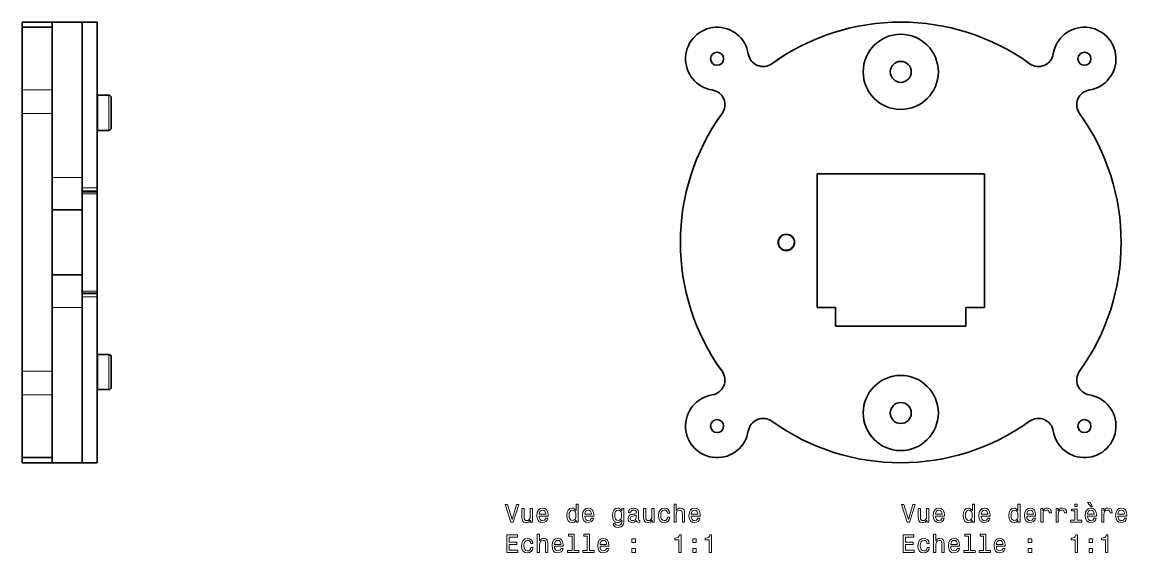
# Model space of a CAD drawing. Extents: x 303 to 976, y 15 to 673.
# Drawn here: x 755.6 to 976.2, y 358.5 to 464.5 of the extents above; entities that cross this region are included whole.
import ezdxf

# ---------------------------------------------------------------- set-up
doc = ezdxf.new("R2010")
doc.units = 0

msp = doc.modelspace()

# ---------------------------------------------------------------- linework, layer by layer
at = {"color": 7, "lineweight": 35, "ltscale": 0.030039}
msp.add_line((755.63, 463.3), (755.63, 464.5), dxfattribs=at)
at = {"color": 7, "lineweight": 35, "ltscale": 0.15}
for p, q in [((755.63, 464.5), (761.63, 464.5)), ((761.63, 463.47), (755.63, 463.47)), ((761.63, 464.5), (767.63, 464.5)), ((761.63, 427), (767.63, 427)), ((761.63, 414), (767.63, 414)), ((761.63, 377.53), (755.63, 377.53)), ((755.63, 376.5), (761.63, 376.5)), ((761.63, 376.5), (767.63, 376.5))]:
    msp.add_line(p, q, dxfattribs=at)
at = {"color": 7, "lineweight": 35, "ltscale": 0.313062}
for p, q in [((755.63, 463.47), (755.63, 450.95)), ((761.63, 450.95), (761.63, 463.47)), ((755.63, 390.05), (755.63, 377.53)), ((761.63, 377.53), (761.63, 390.05))]:
    msp.add_line(p, q, dxfattribs=at)
at = {"color": 7, "lineweight": 35, "ltscale": 0.025726}
msp.add_line((761.63, 463.47), (761.63, 464.5), dxfattribs=at)
msp.add_line((761.63, 463.47), (761.63, 464.5), dxfattribs=at)
at = {"color": 7, "lineweight": 35}
for p, q in [((767.63, 433.47), (767.63, 464.5)), ((767.63, 431.39), (767.63, 464.5)), ((770.63, 431.39), (770.63, 464.5)), ((761.63, 433.47), (761.63, 453.87)), ((755.63, 420.5), (755.63, 446.23)), ((761.63, 420.5), (761.63, 446.23)), ((947.76, 434.2), (914.36, 434.2)), ((914.36, 407.5), (914.36, 434.2)), ((947.76, 434.2), (947.76, 407.5)), ((755.63, 394.77), (755.63, 420.5)), ((761.63, 394.77), (761.63, 420.5)), ((767.63, 376.5), (767.63, 409.61)), ((770.63, 376.5), (770.63, 409.61)), ((767.63, 376.5), (767.63, 407.53)), ((918.06, 403.8), (944.06, 403.8)), ((918.06, 403.8), (944.06, 403.8))]:
    msp.add_line(p, q, dxfattribs=at)
at = {"color": 7, "lineweight": 35, "ltscale": 0.075}
for p, q in [((767.63, 464.5), (770.63, 464.5)), ((770.63, 430.6), (767.63, 430.6)), ((770.63, 410.4), (767.63, 410.4)), ((767.63, 376.5), (770.63, 376.5))]:
    msp.add_line(p, q, dxfattribs=at)
at = {"color": 7, "lineweight": 13, "ltscale": 0.15}
for p, q in [((755.63, 450.95), (761.63, 450.95)), ((755.63, 446.23), (761.63, 446.23)), ((761.63, 433.47), (767.63, 433.47)), ((761.63, 407.53), (767.63, 407.53)), ((755.63, 394.77), (761.63, 394.77)), ((755.63, 390.05), (761.63, 390.05))]:
    msp.add_line(p, q, dxfattribs=at)
at = {"color": 7, "lineweight": 35, "ltscale": 0.117937}
for p, q in [((755.63, 446.23), (755.63, 450.95)), ((761.63, 446.23), (761.63, 450.95)), ((755.63, 390.05), (755.63, 394.77)), ((761.63, 390.05), (761.63, 394.77))]:
    msp.add_line(p, q, dxfattribs=at)
at = {"color": 7, "lineweight": 13, "ltscale": 0.010712}
for p, q in [((770.73, 449.46), (770.73, 449.88)), ((772.93, 449.46), (772.93, 449.88))]:
    msp.add_line(p, q, dxfattribs=at)
at = {"color": 7, "lineweight": 35, "ltscale": 0.055}
for p, q in [((770.73, 449.88), (772.93, 449.88)), ((770.73, 442.88), (772.93, 442.88)), ((947.76, 434.2), (947.76, 432)), ((770.73, 398.12), (772.93, 398.12)), ((770.73, 391.12), (772.93, 391.12))]:
    msp.add_line(p, q, dxfattribs=at)
at = {"color": 7, "lineweight": 13, "ltscale": 0.164288}
for p, q in [((770.73, 442.88), (770.73, 449.46)), ((772.93, 442.88), (772.93, 449.46))]:
    msp.add_line(p, q, dxfattribs=at)
at = {"color": 7, "lineweight": 35, "ltscale": 0.009181}
for p, q in [((773.43, 449.02), (773.43, 449.38)), ((773.43, 397.25), (773.43, 397.62))]:
    msp.add_line(p, q, dxfattribs=at)
at = {"color": 7, "lineweight": 35, "ltscale": 0.140819}
for p, q in [((773.43, 443.38), (773.43, 449.02)), ((773.43, 391.62), (773.43, 397.25))]:
    msp.add_line(p, q, dxfattribs=at)
at = {"color": 7, "lineweight": 35, "ltscale": 0.161858}
msp.add_line((767.63, 427), (767.63, 433.47), dxfattribs=at)
at = {"color": 7, "lineweight": 13, "ltscale": 0.075}
for p, q in [((770.63, 431.39), (767.63, 431.39)), ((770.63, 430.78), (767.63, 430.78)), ((770.63, 430.21), (767.63, 430.21)), ((770.63, 410.79), (767.63, 410.79)), ((770.63, 410.22), (767.63, 410.22)), ((770.63, 409.61), (767.63, 409.61))]:
    msp.add_line(p, q, dxfattribs=at)
at = {"color": 7, "lineweight": 35, "ltscale": 0.015247}
for p, q in [((767.63, 430.78), (767.63, 431.39)), ((770.63, 430.78), (770.63, 431.39)), ((767.63, 409.61), (767.63, 410.22)), ((770.63, 409.61), (770.63, 410.22))]:
    msp.add_line(p, q, dxfattribs=at)
at = {"color": 7, "lineweight": 35, "ltscale": 0.002382}
for p, q in [((767.63, 430.69), (767.63, 430.78)), ((767.63, 410.22), (767.63, 410.31))]:
    msp.add_line(p, q, dxfattribs=at)
at = {"color": 7, "lineweight": 35, "ltscale": 0.009741}
for p, q in [((767.63, 430.21), (767.63, 430.6)), ((770.63, 430.21), (770.63, 430.6))]:
    msp.add_line(p, q, dxfattribs=at)
at = {"color": 7, "lineweight": 35, "ltscale": 0.485529}
for p, q in [((767.63, 410.79), (767.63, 430.21)), ((770.63, 410.79), (770.63, 430.21))]:
    msp.add_line(p, q, dxfattribs=at)
at = {"color": 7, "lineweight": 35, "ltscale": 0.004514}
for p, q in [((770.63, 430.6), (770.63, 430.78)), ((770.63, 410.22), (770.63, 410.4))]:
    msp.add_line(p, q, dxfattribs=at)
at = {"color": 7, "lineweight": 35, "ltscale": 0.325}
msp.add_line((767.63, 414), (767.63, 427), dxfattribs=at)
at = {"color": 7, "lineweight": 35, "ltscale": 0.001415}
msp.add_line((907.16, 419.36), (907.12, 419.32), dxfattribs=at)
at = {"color": 7, "lineweight": 13, "ltscale": 3.00563e-05}
msp.add_line((909.8, 420.45), (909.8, 420.45), dxfattribs=at)
at = {"color": 7, "lineweight": 13, "ltscale": 0.000107431}
msp.add_line((909.82, 420.36), (909.82, 420.36), dxfattribs=at)
at = {"color": 7, "lineweight": 13, "ltscale": 0.002001}
msp.add_line((908.2, 419), (908.21, 418.92), dxfattribs=at)
at = {"color": 7, "lineweight": 35, "ltscale": 0.161859}
msp.add_line((767.63, 407.53), (767.63, 414), dxfattribs=at)
at = {"color": 7, "lineweight": 35, "ltscale": 0.009742}
for p, q in [((767.63, 410.4), (767.63, 410.79)), ((770.63, 410.4), (770.63, 410.79))]:
    msp.add_line(p, q, dxfattribs=at)
at = {"color": 7, "lineweight": 35, "ltscale": 0.0375}
msp.add_line((947.76, 409), (947.76, 407.5), dxfattribs=at)
at = {"color": 7, "lineweight": 35, "ltscale": 0.318921}
msp.add_line((761.63, 394.77), (761.63, 407.53), dxfattribs=at)
at = {"color": 7, "lineweight": 35, "ltscale": 0.0925}
for p, q in [((918.06, 407.5), (914.36, 407.5)), ((918.06, 407.5), (918.06, 403.8)), ((944.06, 407.5), (944.06, 403.8)), ((944.06, 407.5), (947.76, 407.5))]:
    msp.add_line(p, q, dxfattribs=at)
at = {"color": 7, "lineweight": 13, "ltscale": 0.010711}
for p, q in [((770.73, 397.69), (770.73, 398.12)), ((772.93, 397.69), (772.93, 398.12))]:
    msp.add_line(p, q, dxfattribs=at)
at = {"color": 7, "lineweight": 13, "ltscale": 0.164289}
for p, q in [((770.73, 391.12), (770.73, 397.69)), ((772.93, 391.12), (772.93, 397.69))]:
    msp.add_line(p, q, dxfattribs=at)
at = {"color": 7, "lineweight": 35, "ltscale": 0.025702}
for p, q in [((755.63, 376.5), (755.63, 377.53)), ((761.63, 376.5), (761.63, 377.53))]:
    msp.add_line(p, q, dxfattribs=at)
at = {"color": 7, "lineweight": 35, "ltscale": 0.0257}
msp.add_line((761.63, 376.5), (761.63, 377.53), dxfattribs=at)
at = {"color": 7, "lineweight": 35}
for points in [[(906.87, 419.54), (906.99, 419.42), (907.09, 419.33), (907.12, 419.32)], [(906.87, 419.54), (907.14, 419.28), (907.43, 419.1), (907.76, 418.98), (908.07, 418.93), (908.21, 418.92)]]:
    msp.add_lwpolyline(points, dxfattribs=at)
at = {"color": 7, "lineweight": 13}
for points in [[(909.75, 420.45), (909.73, 420.35), (909.67, 420.08), (909.54, 419.8), (909.35, 419.54), (909.11, 419.32), (908.84, 419.15), (908.78, 419.13)], [(909.82, 420.36), (909.81, 420.45), (909.8, 420.45)], [(909.82, 420.36), (909.81, 420.43), (909.8, 420.45)]]:
    msp.add_lwpolyline(points, dxfattribs=at)
for points in [[(969.37, 367.72), (968.87, 368.58), (968.37, 368.58), (969.07, 367.72)], [(854.33, 368.15), (853.45, 365.17), (852.55, 368.15), (852.07, 368.15), (853.2, 364.64), (853.7, 364.64), (854.81, 368.15)], [(857.53, 367.35), (857.09, 367.35), (857.09, 365.79), (857.04, 365.43), (856.89, 365.16), (856.66, 365), (856.37, 364.95), (856.13, 364.99), (855.98, 365.11), (855.89, 365.32), (855.87, 365.61), (855.87, 367.35), (855.43, 367.35), (855.43, 365.57), (855.44, 365.21), (855.54, 364.92), (855.83, 364.64), (856.3, 364.55), (856.55, 364.58), (856.77, 364.67), (856.96, 364.83), (857.11, 365.06), (857.11, 364.64), (857.53, 364.64)], [(858.87, 365.87), (860.64, 365.87), (860.65, 366.08), (860.57, 366.66), (860.35, 367.09), (859.99, 367.35), (859.52, 367.45), (859.06, 367.35), (858.71, 367.06), (858.48, 366.61), (858.4, 366), (858.48, 365.38), (858.71, 364.93), (859.05, 364.64), (859.51, 364.55), (859.9, 364.61), (860.22, 364.78), (860.46, 365.06), (860.6, 365.42), (860.16, 365.42), (860.07, 365.22), (859.94, 365.07), (859.56, 364.95), (859.28, 365), (859.06, 365.18), (858.92, 365.47), (858.87, 365.85)], [(858.87, 366.24), (858.92, 366.59), (859.06, 366.85), (859.27, 367), (859.54, 367.06), (859.81, 367), (860.01, 366.85), (860.14, 366.59), (860.18, 366.24)], [(866.22, 365.06), (866.22, 364.64), (866.66, 364.64), (866.66, 368.26), (866.22, 368.26), (866.22, 366.94), (865.88, 367.32), (865.68, 367.41), (865.44, 367.45), (865.01, 367.35), (864.68, 367.06), (864.46, 366.61), (864.39, 366), (864.46, 365.39), (864.68, 364.93), (865.01, 364.64), (865.44, 364.55), (865.68, 364.58), (865.89, 364.67)], [(865.52, 367.05), (865.81, 366.98), (866.03, 366.78), (866.16, 366.45), (866.21, 366), (866.16, 365.54), (866.03, 365.21), (865.81, 365.01), (865.52, 364.95), (865.24, 365.01), (865.03, 365.21), (864.88, 365.55), (864.84, 366), (864.88, 366.45), (865.03, 366.78), (865.24, 366.98)], [(867.98, 365.87), (869.75, 365.87), (869.76, 366.08), (869.68, 366.66), (869.45, 367.09), (869.1, 367.35), (868.63, 367.45), (868.17, 367.35), (867.82, 367.06), (867.59, 366.61), (867.51, 366), (867.59, 365.38), (867.81, 364.93), (868.16, 364.64), (868.62, 364.55), (869.01, 364.61), (869.33, 364.78), (869.57, 365.06), (869.71, 365.42), (869.27, 365.42), (869.18, 365.22), (869.05, 365.07), (868.67, 364.95), (868.38, 365), (868.17, 365.18), (868.03, 365.47), (867.98, 365.85)], [(867.98, 366.24), (868.03, 366.59), (868.17, 366.85), (868.37, 367), (868.65, 367.06), (868.91, 367), (869.12, 366.85), (869.25, 366.59), (869.29, 366.24)], [(875.77, 364.76), (875.77, 367.35), (875.34, 367.35), (875.34, 366.91), (875, 367.31), (874.78, 367.41), (874.55, 367.45), (874.12, 367.35), (873.79, 367.06), (873.57, 366.61), (873.49, 366), (873.57, 365.38), (873.79, 364.93), (874.12, 364.64), (874.55, 364.55), (874.79, 364.58), (874.99, 364.67), (875.34, 365.06), (875.34, 364.67), (875.3, 364.37), (875.19, 364.15), (874.98, 364.03), (874.66, 363.98), (874.39, 364.01), (874.19, 364.09), (874.07, 364.22), (874.04, 364.4), (873.61, 364.4), (873.61, 364.38), (873.68, 364.05), (873.88, 363.81), (874.2, 363.65), (874.64, 363.6), (875.16, 363.68), (875.51, 363.89), (875.71, 364.26)], [(873.95, 366), (874, 366.45), (874.13, 366.78), (874.35, 366.98), (874.63, 367.05), (874.93, 366.98), (875.15, 366.78), (875.28, 366.45), (875.33, 366), (875.28, 365.54), (875.15, 365.21), (874.93, 365.01), (874.63, 364.95), (874.35, 365.01), (874.13, 365.21), (874, 365.55)], [(878.3, 365), (878.3, 364.98), (878.33, 364.81), (878.41, 364.69), (878.72, 364.59), (878.97, 364.63), (878.97, 364.98), (878.86, 364.96), (878.72, 365.03), (878.7, 365.23), (878.7, 366.63), (878.64, 366.99), (878.46, 367.24), (878.15, 367.39), (877.72, 367.45), (877.3, 367.39), (876.98, 367.22), (876.79, 366.95), (876.72, 366.6), (876.72, 366.56), (877.12, 366.56), (877.16, 366.78), (877.27, 366.93), (877.45, 367.02), (877.7, 367.05), (877.95, 367.03), (878.13, 366.95), (878.23, 366.82), (878.27, 366.64), (878.25, 366.43), (878.17, 366.32), (877.97, 366.27), (877.59, 366.23), (877.16, 366.14), (876.85, 365.98), (876.67, 365.73), (876.61, 365.35), (876.66, 365.02), (876.82, 364.77), (877.07, 364.62), (877.42, 364.56), (877.89, 364.67)], [(881.82, 367.35), (881.38, 367.35), (881.38, 365.79), (881.33, 365.43), (881.18, 365.16), (880.95, 365), (880.66, 364.95), (880.42, 364.99), (880.27, 365.11), (880.18, 365.32), (880.16, 365.61), (880.16, 367.35), (879.72, 367.35), (879.72, 365.57), (879.73, 365.21), (879.83, 364.92), (880.12, 364.64), (880.59, 364.55), (880.84, 364.58), (881.06, 364.67), (881.25, 364.83), (881.4, 365.06), (881.4, 364.64), (881.82, 364.64)], [(884.49, 366.45), (884.93, 366.45), (884.84, 366.86), (884.62, 367.18), (884.29, 367.37), (883.85, 367.45), (883.36, 367.35), (883, 367.06), (882.76, 366.61), (882.68, 365.99), (882.76, 365.38), (882.98, 364.93), (883.34, 364.64), (883.83, 364.55), (884.27, 364.62), (884.6, 364.84), (884.84, 365.17), (884.94, 365.61), (884.51, 365.61), (884.44, 365.33), (884.3, 365.12), (884.09, 364.99), (883.85, 364.95), (883.54, 365.01), (883.32, 365.21), (883.18, 365.54), (883.14, 366.01), (883.18, 366.46), (883.32, 366.79), (883.55, 366.99), (883.85, 367.06), (884.11, 367.01), (884.31, 366.9), (884.44, 366.71)], [(885.8, 364.64), (886.25, 364.64), (886.25, 366.21), (886.29, 366.56), (886.44, 366.83), (886.67, 366.99), (886.97, 367.05), (887.21, 367), (887.36, 366.86), (887.44, 366.64), (887.46, 366.33), (887.46, 364.64), (887.91, 364.64), (887.91, 366.42), (887.89, 366.78), (887.8, 367.08), (887.5, 367.35), (887.03, 367.45), (886.78, 367.41), (886.57, 367.32), (886.38, 367.16), (886.25, 366.96), (886.25, 368.26), (885.8, 368.26)], [(889.23, 365.87), (891, 365.87), (891.01, 366.08), (890.93, 366.66), (890.71, 367.09), (890.35, 367.35), (889.88, 367.45), (889.43, 367.35), (889.07, 367.06), (888.85, 366.61), (888.76, 366), (888.84, 365.38), (889.07, 364.93), (889.42, 364.64), (889.87, 364.55), (890.26, 364.61), (890.59, 364.78), (890.82, 365.06), (890.96, 365.42), (890.52, 365.42), (890.43, 365.22), (890.3, 365.07), (889.92, 364.95), (889.64, 365), (889.42, 365.18), (889.28, 365.47), (889.23, 365.85)], [(889.23, 366.24), (889.28, 366.59), (889.42, 366.85), (889.63, 367), (889.9, 367.06), (890.17, 367), (890.37, 366.85), (890.5, 366.59), (890.54, 366.24)], [(933.46, 368.15), (932.58, 365.17), (931.68, 368.15), (931.2, 368.15), (932.33, 364.64), (932.83, 364.64), (933.94, 368.15)], [(936.66, 367.35), (936.22, 367.35), (936.22, 365.79), (936.17, 365.43), (936.02, 365.16), (935.79, 365), (935.49, 364.95), (935.26, 364.99), (935.11, 365.11), (935.02, 365.32), (935, 365.61), (935, 367.35), (934.56, 367.35), (934.56, 365.57), (934.57, 365.21), (934.67, 364.92), (934.96, 364.64), (935.43, 364.55), (935.68, 364.58), (935.9, 364.67), (936.08, 364.83), (936.24, 365.06), (936.24, 364.64), (936.66, 364.64)], [(938, 365.87), (939.77, 365.87), (939.78, 366.08), (939.7, 366.66), (939.47, 367.09), (939.12, 367.35), (938.65, 367.45), (938.19, 367.35), (937.84, 367.06), (937.61, 366.61), (937.53, 366), (937.61, 365.38), (937.83, 364.93), (938.18, 364.64), (938.64, 364.55), (939.03, 364.61), (939.35, 364.78), (939.59, 365.06), (939.73, 365.42), (939.29, 365.42), (939.2, 365.22), (939.07, 365.07), (938.69, 364.95), (938.4, 365), (938.19, 365.18), (938.05, 365.47), (938, 365.85)], [(938, 366.24), (938.05, 366.59), (938.19, 366.85), (938.39, 367), (938.67, 367.06), (938.93, 367), (939.14, 366.85), (939.27, 366.59), (939.31, 366.24)], [(945.34, 365.06), (945.34, 364.64), (945.79, 364.64), (945.79, 368.26), (945.35, 368.26), (945.35, 366.94), (945.01, 367.32), (944.8, 367.41), (944.57, 367.45), (944.14, 367.35), (943.81, 367.06), (943.59, 366.61), (943.51, 366), (943.59, 365.39), (943.81, 364.93), (944.14, 364.64), (944.57, 364.55), (944.8, 364.58), (945.02, 364.67)], [(944.64, 367.05), (944.94, 366.98), (945.16, 366.78), (945.29, 366.45), (945.34, 366), (945.29, 365.54), (945.16, 365.21), (944.94, 365.01), (944.64, 364.95), (944.37, 365.01), (944.15, 365.21), (944.01, 365.55), (943.97, 366), (944.01, 366.45), (944.15, 366.78), (944.37, 366.98)], [(947.1, 365.87), (948.88, 365.87), (948.88, 366.08), (948.8, 366.66), (948.58, 367.09), (948.23, 367.35), (947.76, 367.45), (947.3, 367.35), (946.95, 367.06), (946.72, 366.61), (946.64, 366), (946.72, 365.38), (946.94, 364.93), (947.29, 364.64), (947.74, 364.55), (948.14, 364.61), (948.46, 364.78), (948.7, 365.06), (948.83, 365.42), (948.4, 365.42), (948.3, 365.22), (948.17, 365.07), (947.8, 364.95), (947.51, 365), (947.3, 365.18), (947.15, 365.47), (947.1, 365.85)], [(947.1, 366.24), (947.16, 366.59), (947.3, 366.85), (947.5, 367), (947.77, 367.06), (948.04, 367), (948.25, 366.85), (948.37, 366.59), (948.42, 366.24)], [(954.45, 365.06), (954.45, 364.64), (954.9, 364.64), (954.9, 368.26), (954.46, 368.26), (954.46, 366.94), (954.12, 367.32), (953.91, 367.41), (953.68, 367.45), (953.25, 367.35), (952.91, 367.06), (952.7, 366.61), (952.62, 366), (952.7, 365.39), (952.91, 364.93), (953.25, 364.64), (953.68, 364.55), (953.91, 364.58), (954.12, 364.67)], [(953.75, 367.05), (954.04, 366.98), (954.27, 366.78), (954.4, 366.45), (954.45, 366), (954.4, 365.54), (954.27, 365.21), (954.04, 365.01), (953.75, 364.95), (953.47, 365.01), (953.26, 365.21), (953.12, 365.55), (953.08, 366), (953.12, 366.45), (953.26, 366.78), (953.47, 366.98)], [(956.21, 365.87), (957.99, 365.87), (957.99, 366.08), (957.91, 366.66), (957.69, 367.09), (957.34, 367.35), (956.87, 367.45), (956.41, 367.35), (956.06, 367.06), (955.83, 366.61), (955.75, 366), (955.82, 365.38), (956.05, 364.93), (956.4, 364.64), (956.85, 364.55), (957.25, 364.61), (957.57, 364.78), (957.81, 365.06), (957.94, 365.42), (957.5, 365.42), (957.41, 365.22), (957.28, 365.07), (956.91, 364.95), (956.62, 365), (956.4, 365.18), (956.26, 365.47), (956.21, 365.85)], [(956.21, 366.24), (956.27, 366.59), (956.4, 366.85), (956.61, 367), (956.88, 367.06), (957.15, 367), (957.36, 366.85), (957.48, 366.59), (957.53, 366.24)], [(959.03, 364.64), (959.47, 364.64), (959.47, 366.19), (959.52, 366.56), (959.65, 366.83), (959.87, 366.99), (960.17, 367.05), (960.39, 367.01), (960.56, 366.91), (960.66, 366.74), (960.7, 366.51), (961.14, 366.51), (961.08, 366.92), (960.92, 367.21), (960.64, 367.39), (960.26, 367.45), (960, 367.41), (959.78, 367.31), (959.59, 367.13), (959.43, 366.9), (959.43, 367.35), (959.03, 367.35)], [(962.06, 364.64), (962.51, 364.64), (962.51, 366.19), (962.55, 366.56), (962.69, 366.83), (962.91, 366.99), (963.21, 367.05), (963.43, 367.01), (963.6, 366.91), (963.7, 366.74), (963.73, 366.51), (964.18, 366.51), (964.12, 366.92), (963.95, 367.21), (963.68, 367.39), (963.3, 367.45), (963.04, 367.41), (962.82, 367.31), (962.62, 367.13), (962.47, 366.9), (962.47, 367.35), (962.06, 367.35)], [(966.29, 365.02), (966.29, 367.26), (965.15, 367.26), (965.15, 366.88), (965.84, 366.88), (965.84, 365.02), (964.94, 365.02), (964.94, 364.64), (967.21, 364.64), (967.21, 365.02)], [(966.3, 368.26), (965.83, 368.26), (965.83, 367.76), (966.3, 367.76)], [(968.36, 365.87), (970.13, 365.87), (970.14, 366.08), (970.06, 366.66), (969.83, 367.09), (969.48, 367.35), (969.01, 367.45), (968.55, 367.35), (968.2, 367.06), (967.97, 366.61), (967.89, 366), (967.97, 365.38), (968.19, 364.93), (968.54, 364.64), (969, 364.55), (969.39, 364.61), (969.71, 364.78), (969.95, 365.06), (970.09, 365.42), (969.65, 365.42), (969.56, 365.22), (969.43, 365.07), (969.05, 364.95), (968.76, 365), (968.55, 365.18), (968.41, 365.47), (968.36, 365.85)], [(968.36, 366.24), (968.41, 366.59), (968.55, 366.85), (968.75, 367), (969.03, 367.06), (969.29, 367), (969.5, 366.85), (969.63, 366.59), (969.67, 366.24)], [(971.17, 364.64), (971.61, 364.64), (971.61, 366.19), (971.66, 366.56), (971.8, 366.83), (972.02, 366.99), (972.32, 367.05), (972.54, 367.01), (972.7, 366.91), (972.8, 366.74), (972.84, 366.51), (973.29, 366.51), (973.23, 366.92), (973.06, 367.21), (972.78, 367.39), (972.41, 367.45), (972.15, 367.41), (971.93, 367.31), (971.73, 367.13), (971.57, 366.9), (971.57, 367.35), (971.17, 367.35)], [(974.43, 365.87), (976.2, 365.87), (976.21, 366.08), (976.13, 366.66), (975.91, 367.09), (975.55, 367.35), (975.08, 367.45), (974.62, 367.35), (974.27, 367.06), (974.04, 366.61), (973.96, 366), (974.04, 365.38), (974.27, 364.93), (974.61, 364.64), (975.07, 364.55), (975.46, 364.61), (975.78, 364.78), (976.02, 365.06), (976.16, 365.42), (975.72, 365.42), (975.63, 365.22), (975.5, 365.07), (975.12, 364.95), (974.84, 365), (974.62, 365.18), (974.48, 365.47), (974.43, 365.85)], [(974.43, 366.24), (974.48, 366.59), (974.62, 366.85), (974.83, 367), (975.1, 367.06), (975.37, 367), (975.57, 366.85), (975.7, 366.59), (975.74, 366.24)], [(878.25, 365.59), (878.19, 365.33), (878.03, 365.13), (877.79, 365), (877.49, 364.95), (877.3, 364.98), (877.17, 365.06), (877.08, 365.2), (877.05, 365.39), (877.07, 365.57), (877.16, 365.7), (877.48, 365.84), (877.89, 365.9), (878.25, 366.02)], [(852.39, 358.6), (854.61, 358.6), (854.61, 359.02), (852.86, 359.02), (852.86, 360.21), (854.42, 360.21), (854.42, 360.62), (852.86, 360.62), (852.86, 361.67), (854.57, 361.67), (854.57, 362.1), (852.39, 362.1)], [(858.48, 358.6), (858.92, 358.6), (858.92, 360.16), (858.97, 360.52), (859.12, 360.78), (859.34, 360.94), (859.64, 361), (859.89, 360.95), (860.04, 360.82), (860.11, 360.59), (860.14, 360.29), (860.14, 358.6), (860.58, 358.6), (860.58, 360.38), (860.56, 360.73), (860.47, 361.03), (860.17, 361.3), (859.71, 361.4), (859.46, 361.37), (859.24, 361.27), (859.06, 361.12), (858.92, 360.91), (858.92, 362.22), (858.48, 362.22)], [(865.43, 361.84), (865.43, 358.97), (864.52, 358.97), (864.52, 358.6), (866.79, 358.6), (866.79, 358.97), (865.88, 358.97), (865.88, 362.22), (864.74, 362.22), (864.74, 361.84)], [(868.47, 361.84), (868.47, 358.97), (867.56, 358.97), (867.56, 358.6), (869.82, 358.6), (869.82, 358.97), (868.91, 358.97), (868.91, 362.22), (867.77, 362.22), (867.77, 361.84)], [(886.76, 358.6), (887.22, 358.6), (887.22, 362.12), (886.87, 362.12), (886.78, 361.81), (886.6, 361.61), (886.32, 361.49), (885.94, 361.45), (885.94, 361.09), (886.76, 361.09)], [(892.83, 358.6), (893.29, 358.6), (893.29, 362.12), (892.95, 362.12), (892.85, 361.81), (892.67, 361.61), (892.4, 361.49), (892.01, 361.45), (892.01, 361.09), (892.83, 361.09)], [(931.52, 358.6), (933.74, 358.6), (933.74, 359.02), (931.98, 359.02), (931.98, 360.21), (933.55, 360.21), (933.55, 360.62), (931.98, 360.62), (931.98, 361.67), (933.7, 361.67), (933.7, 362.1), (931.52, 362.1)], [(937.61, 358.6), (938.05, 358.6), (938.05, 360.16), (938.1, 360.52), (938.24, 360.78), (938.47, 360.94), (938.77, 361), (939.01, 360.95), (939.17, 360.82), (939.24, 360.59), (939.27, 360.29), (939.27, 358.6), (939.71, 358.6), (939.71, 360.38), (939.69, 360.73), (939.6, 361.03), (939.3, 361.3), (938.84, 361.4), (938.59, 361.37), (938.37, 361.27), (938.19, 361.12), (938.05, 360.91), (938.05, 362.22), (937.61, 362.22)], [(944.56, 361.84), (944.56, 358.97), (943.65, 358.97), (943.65, 358.6), (945.91, 358.6), (945.91, 358.97), (945.01, 358.97), (945.01, 362.22), (943.87, 362.22), (943.87, 361.84)], [(947.6, 361.84), (947.6, 358.97), (946.69, 358.97), (946.69, 358.6), (948.95, 358.6), (948.95, 358.97), (948.04, 358.97), (948.04, 362.22), (946.9, 362.22), (946.9, 361.84)], [(965.88, 358.6), (966.34, 358.6), (966.34, 362.12), (966, 362.12), (965.91, 361.81), (965.73, 361.61), (965.45, 361.49), (965.07, 361.45), (965.07, 361.09), (965.88, 361.09)], [(971.96, 358.6), (972.42, 358.6), (972.42, 362.12), (972.07, 362.12), (971.98, 361.81), (971.8, 361.61), (971.52, 361.49), (971.14, 361.45), (971.14, 361.09), (971.96, 361.09)], [(857.17, 360.41), (857.61, 360.41), (857.52, 360.81), (857.3, 361.13), (856.96, 361.32), (856.52, 361.4), (856.04, 361.3), (855.67, 361.02), (855.44, 360.56), (855.36, 359.94), (855.43, 359.33), (855.66, 358.88), (856.02, 358.6), (856.51, 358.5), (856.94, 358.58), (857.28, 358.79), (857.51, 359.12), (857.61, 359.56), (857.19, 359.56), (857.11, 359.28), (856.97, 359.07), (856.77, 358.94), (856.52, 358.9), (856.22, 358.96), (855.99, 359.17), (855.86, 359.49), (855.81, 359.96), (855.86, 360.41), (856, 360.74), (856.23, 360.94), (856.52, 361.01), (856.79, 360.97), (856.98, 360.85), (857.11, 360.66)], [(861.9, 359.82), (863.68, 359.82), (863.68, 360.03), (863.6, 360.61), (863.38, 361.04), (863.03, 361.3), (862.56, 361.4), (862.1, 361.3), (861.75, 361.02), (861.52, 360.56), (861.44, 359.95), (861.52, 359.33), (861.74, 358.88), (862.09, 358.6), (862.54, 358.5), (862.94, 358.57), (863.26, 358.74), (863.5, 359.01), (863.63, 359.37), (863.2, 359.37), (863.1, 359.17), (862.97, 359.02), (862.6, 358.9), (862.31, 358.95), (862.1, 359.13), (861.95, 359.42), (861.9, 359.81)], [(861.9, 360.2), (861.96, 360.54), (862.1, 360.8), (862.3, 360.96), (862.58, 361.01), (862.84, 360.96), (863.05, 360.8), (863.18, 360.54), (863.22, 360.2)], [(871.01, 359.82), (872.79, 359.82), (872.79, 360.03), (872.71, 360.61), (872.49, 361.04), (872.14, 361.3), (871.67, 361.4), (871.21, 361.3), (870.86, 361.02), (870.63, 360.56), (870.55, 359.95), (870.62, 359.33), (870.85, 358.88), (871.2, 358.6), (871.65, 358.5), (872.05, 358.57), (872.37, 358.74), (872.61, 359.01), (872.74, 359.37), (872.3, 359.37), (872.21, 359.17), (872.08, 359.02), (871.71, 358.9), (871.42, 358.95), (871.2, 359.13), (871.06, 359.42), (871.01, 359.81)], [(871.01, 360.2), (871.07, 360.54), (871.2, 360.8), (871.41, 360.96), (871.68, 361.01), (871.95, 360.96), (872.16, 360.8), (872.28, 360.54), (872.33, 360.2)], [(877.39, 360.55), (878.09, 360.55), (878.09, 361.3), (877.39, 361.3)], [(889.54, 360.55), (890.23, 360.55), (890.23, 361.3), (889.54, 361.3)], [(936.3, 360.41), (936.74, 360.41), (936.64, 360.81), (936.43, 361.13), (936.09, 361.32), (935.65, 361.4), (935.17, 361.3), (934.8, 361.02), (934.57, 360.56), (934.49, 359.94), (934.56, 359.33), (934.79, 358.88), (935.15, 358.6), (935.64, 358.5), (936.07, 358.58), (936.41, 358.79), (936.64, 359.12), (936.74, 359.56), (936.32, 359.56), (936.24, 359.28), (936.1, 359.07), (935.9, 358.94), (935.65, 358.9), (935.34, 358.96), (935.12, 359.17), (934.99, 359.49), (934.94, 359.96), (934.99, 360.41), (935.13, 360.74), (935.35, 360.94), (935.65, 361.01), (935.91, 360.97), (936.11, 360.85), (936.24, 360.66)], [(941.03, 359.82), (942.81, 359.82), (942.81, 360.03), (942.73, 360.61), (942.51, 361.04), (942.16, 361.3), (941.69, 361.4), (941.23, 361.3), (940.88, 361.02), (940.65, 360.56), (940.57, 359.95), (940.64, 359.33), (940.87, 358.88), (941.22, 358.6), (941.67, 358.5), (942.07, 358.57), (942.39, 358.74), (942.63, 359.01), (942.76, 359.37), (942.32, 359.37), (942.23, 359.17), (942.1, 359.02), (941.73, 358.9), (941.44, 358.95), (941.22, 359.13), (941.08, 359.42), (941.03, 359.81)], [(941.03, 360.2), (941.09, 360.54), (941.22, 360.8), (941.43, 360.96), (941.7, 361.01), (941.97, 360.96), (942.18, 360.8), (942.3, 360.54), (942.35, 360.2)], [(950.14, 359.82), (951.92, 359.82), (951.92, 360.03), (951.84, 360.61), (951.62, 361.04), (951.26, 361.3), (950.8, 361.4), (950.34, 361.3), (949.98, 361.02), (949.76, 360.56), (949.68, 359.95), (949.75, 359.33), (949.98, 358.88), (950.33, 358.6), (950.78, 358.5), (951.17, 358.57), (951.5, 358.74), (951.73, 359.01), (951.87, 359.37), (951.43, 359.37), (951.34, 359.17), (951.21, 359.02), (950.84, 358.9), (950.55, 358.95), (950.33, 359.13), (950.19, 359.42), (950.14, 359.81)], [(950.14, 360.2), (950.2, 360.54), (950.33, 360.8), (950.54, 360.96), (950.81, 361.01), (951.08, 360.96), (951.28, 360.8), (951.41, 360.54), (951.46, 360.2)], [(956.52, 360.55), (957.22, 360.55), (957.22, 361.3), (956.52, 361.3)], [(968.66, 360.55), (969.36, 360.55), (969.36, 361.3), (968.66, 361.3)], [(877.39, 358.6), (878.09, 358.6), (878.09, 359.35), (877.39, 359.35)], [(889.54, 358.6), (890.23, 358.6), (890.23, 359.35), (889.54, 359.35)], [(956.52, 358.6), (957.22, 358.6), (957.22, 359.35), (956.52, 359.35)], [(968.66, 358.6), (969.36, 358.6), (969.36, 359.35), (968.66, 359.35)]]:
    msp.add_lwpolyline(points, close=True, dxfattribs=at)
at = {"color": 7, "lineweight": 35}
for centre, radius in [((931.06, 454.56), 7.5), ((894.39, 457.17), 1.3), ((931.06, 454.56), 2.1), ((967.73, 457.17), 1.3), ((908.21, 420.5), 1.65), ((931.06, 386.44), 7.5), ((931.06, 386.44), 2.1), ((894.39, 383.83), 1.3), ((967.73, 383.83), 1.3)]:
    msp.add_circle(centre, radius, dxfattribs=at)
for centre, radius, start, end in [((894.39, 457.17), 6.3, 8.998, 261.002), ((931.06, 420.5), 44, 54.2114, 125.7886), ((931.06, 420.5), 44, 54.2085, 125.7961), ((967.73, 457.17), 6.3, 278.998, 171.002), ((903.58, 458.63), 3, 188.998, 305.7886), ((931.06, 420.5), 44, 54.2072, 55.7479), ((958.55, 458.63), 3, 234.2114, 351.002), ((892.94, 447.99), 3, 324.2114, 81.002), ((969.19, 447.99), 3, 98.998, 215.7886), ((770.73, 449.78), 0.1, 90.0336, 179.9664), ((772.93, 449.38), 0.5, 0, 90), ((931.06, 420.5), 44, 144.2039, 215.7917), ((931.06, 420.5), 44, 144.2114, 215.7886), ((931.06, 420.5), 44, 144.2008, 148.937), ((931.06, 420.5), 44, 324.2114, 35.7886), ((772.93, 443.38), 0.5, 270, 360), ((770.73, 442.98), 0.1, 180.0336, 269.9664), ((908.18, 420.57), 1.65, 271.0001, 292.7524), ((770.73, 398.02), 0.1, 90.0336, 179.9664), ((772.93, 397.62), 0.5, 0, 90), ((892.94, 393.01), 3, 278.998, 35.7886), ((969.19, 393.01), 3, 144.2114, 261.002), ((770.73, 391.22), 0.1, 180.0336, 269.9664), ((772.93, 391.62), 0.5, 270, 360), ((894.39, 383.83), 6.3, 98.998, 351.002), ((967.73, 383.83), 6.3, 188.998, 81.002), ((903.58, 382.37), 3, 54.2114, 171.002), ((931.06, 420.5), 44, 234.2114, 305.7886), ((958.55, 382.37), 3, 8.998, 125.7886)]:
    msp.add_arc(centre, radius, start, end, dxfattribs=at)
at = {"color": 7, "lineweight": 13}
for centre, radius, start, end in [((908.21, 420.5), 1.6, 358.0873, 227.4555), ((908.21, 420.5), 1.54, 358.0873, 227.3835), ((908.21, 420.5), 1.62, 228.2812, 355.0523), ((908.18, 420.63), 1.62, 231.0035, 270.7414), ((908.18, 420.57), 1.57, 271.0025, 292.7503), ((908.18, 420.55), 1.63, 292.973, 356.2857), ((909.76, 420.08), 0.371, 83.3193, 92.1399), ((909.75, 420.07), 0.375, 82.3728, 91.1089), ((908.21, 420.24), 1.62, 358.7839, 4.2964)]:
    msp.add_arc(centre, radius, start, end, dxfattribs=at)

doc.saveas('drawing.dxf')
